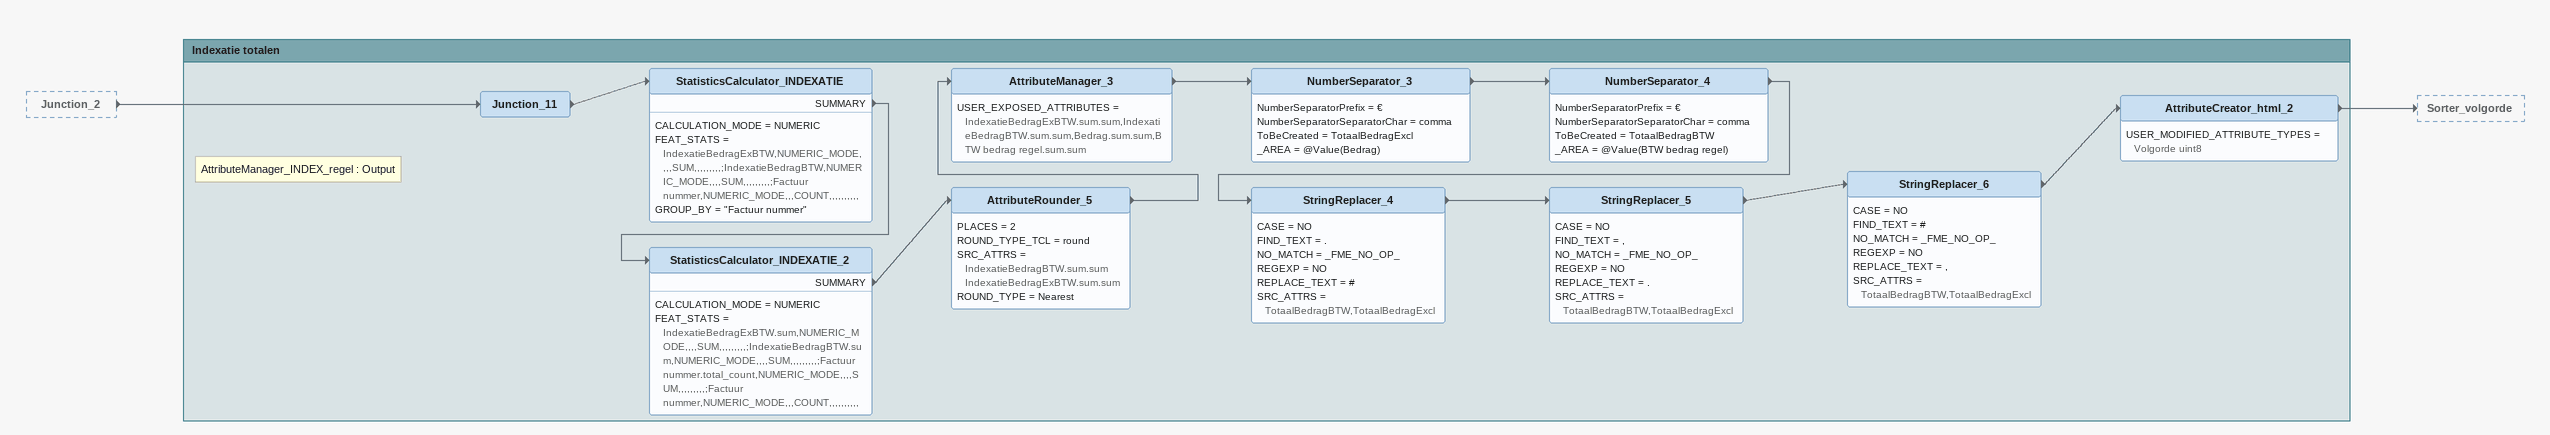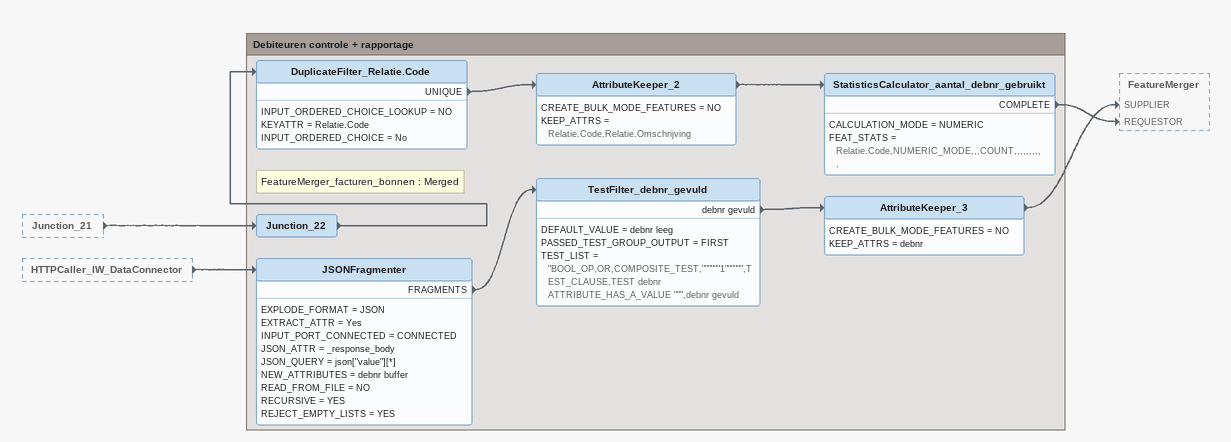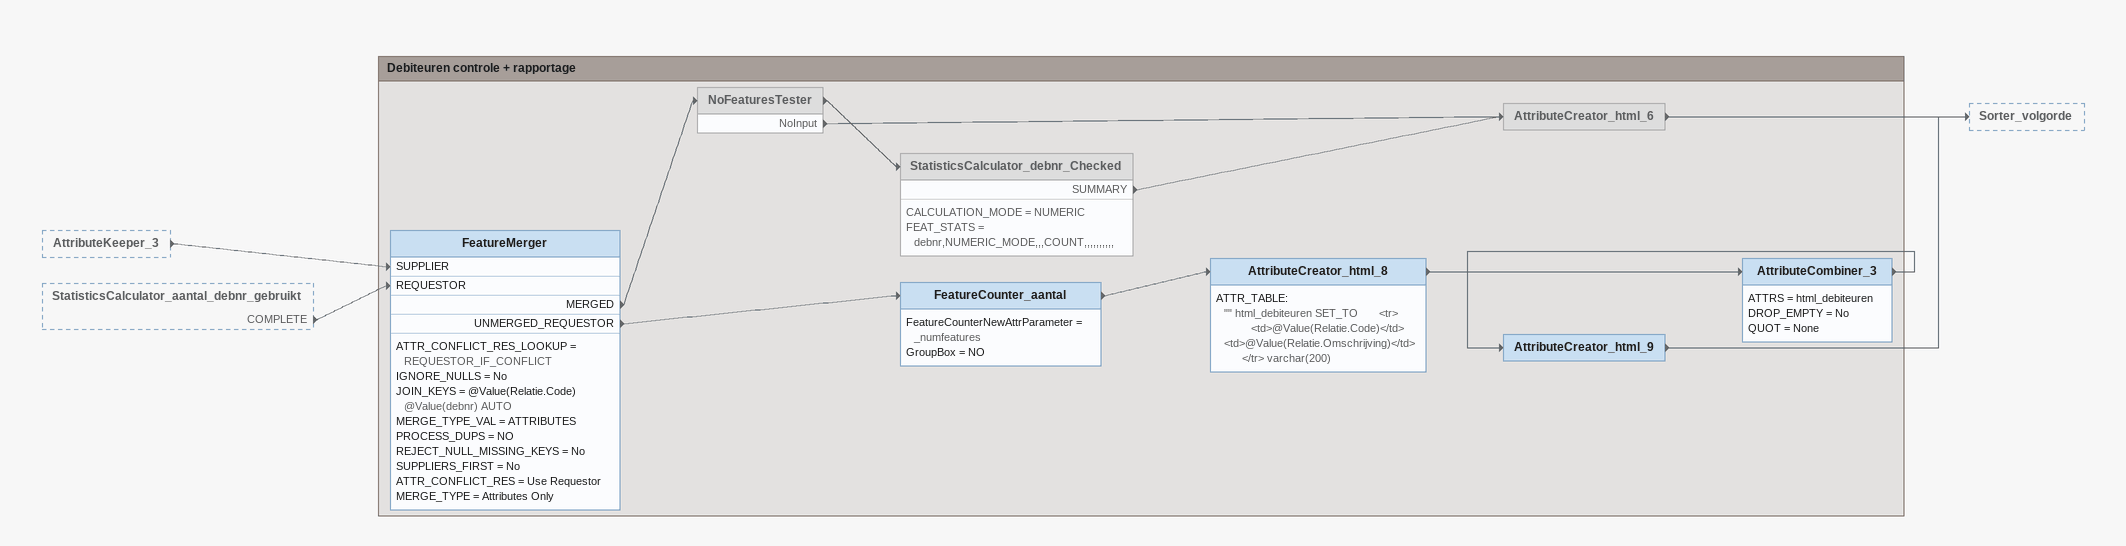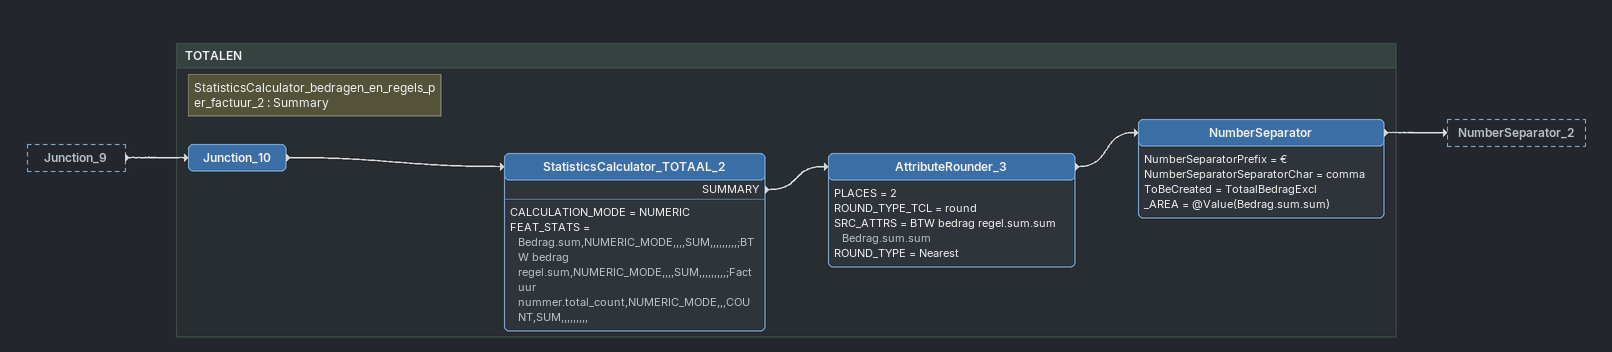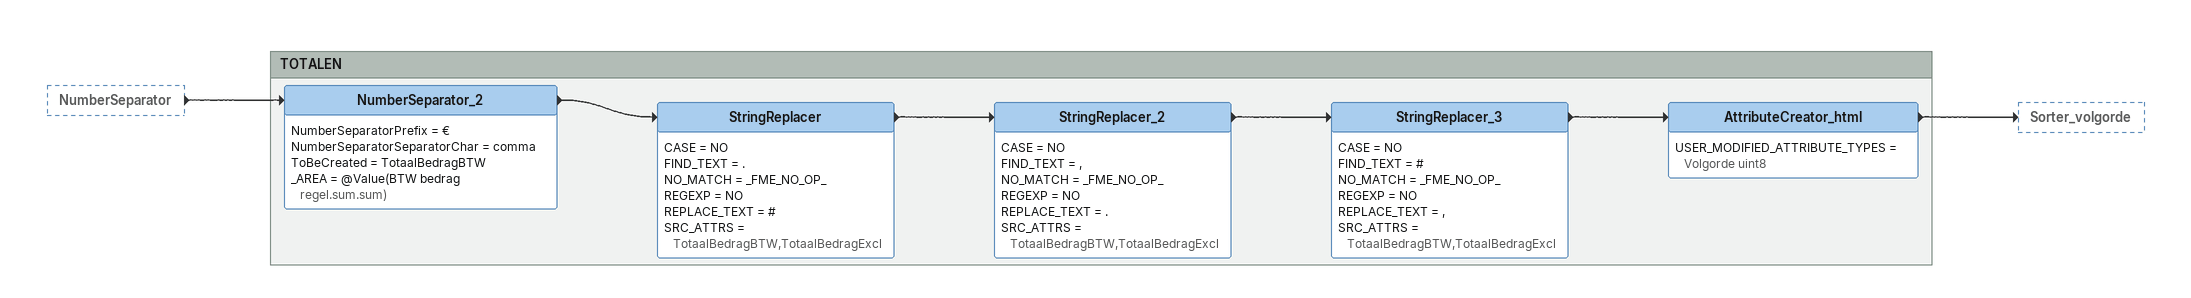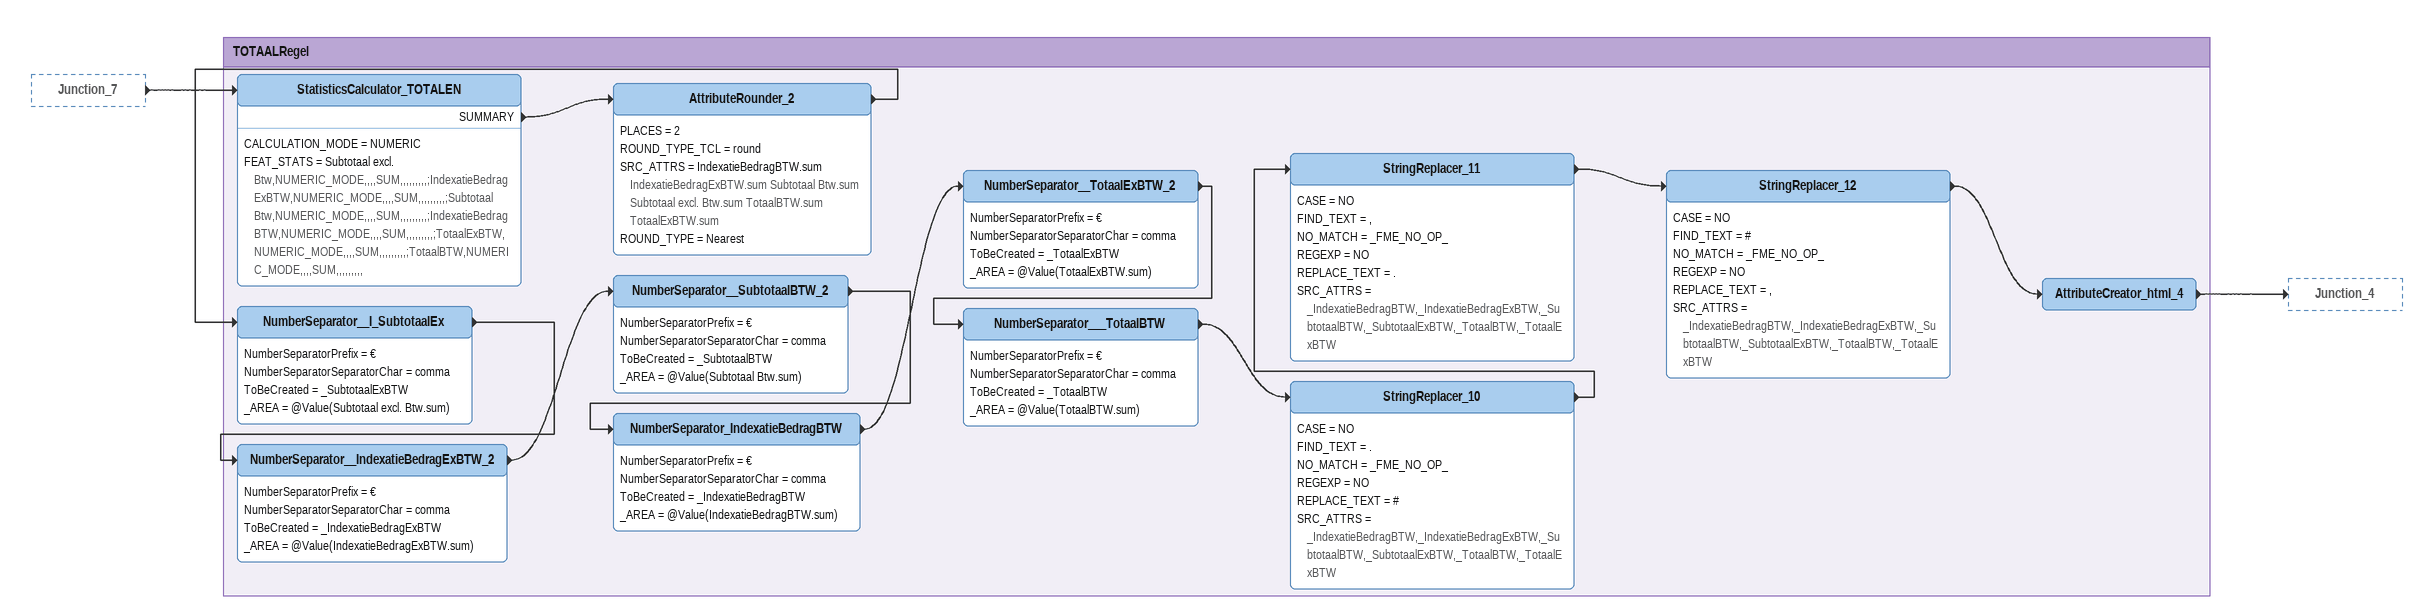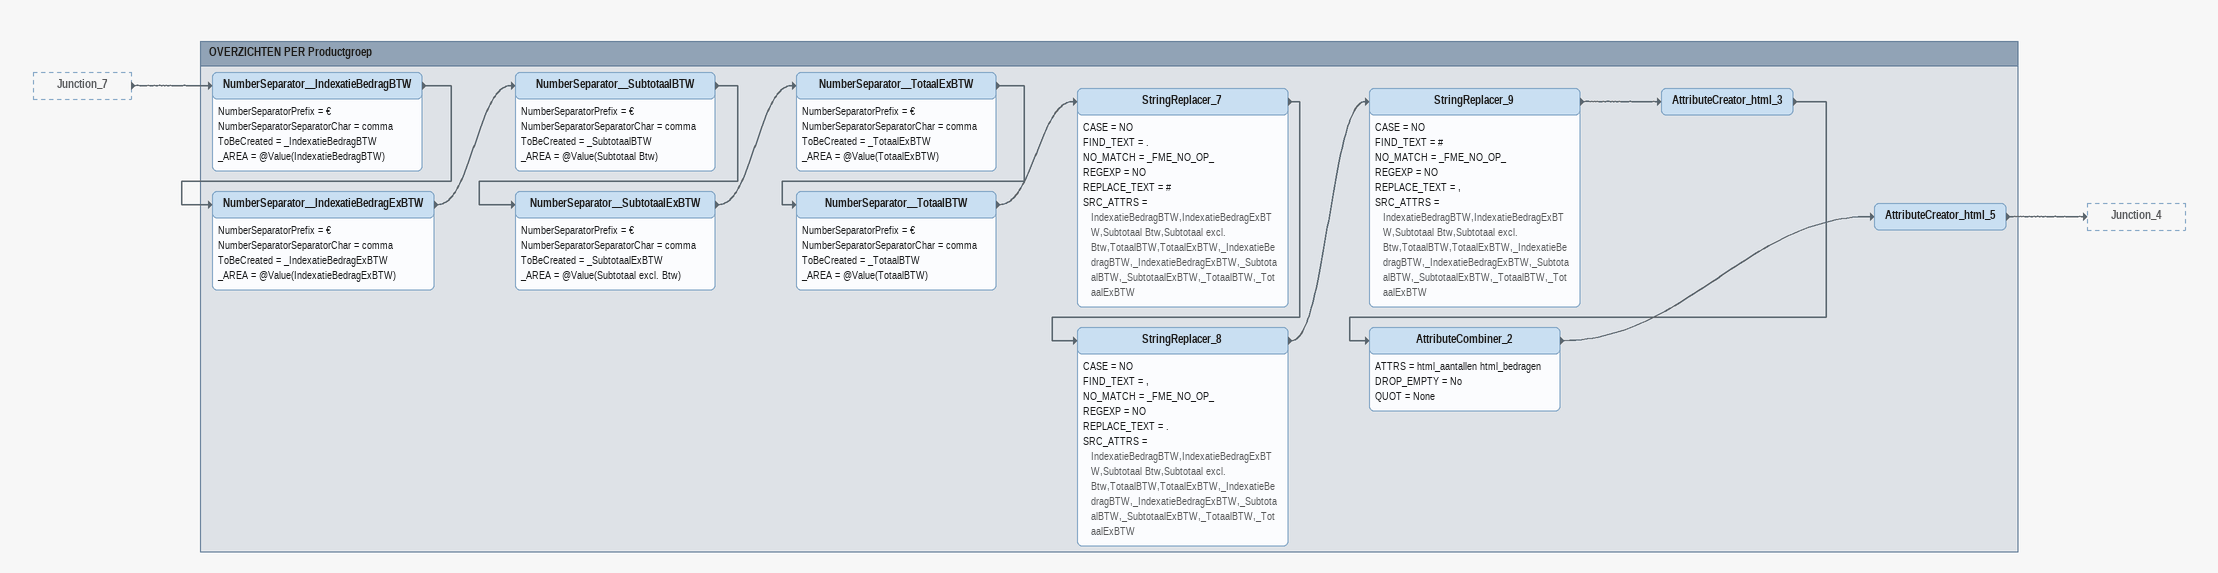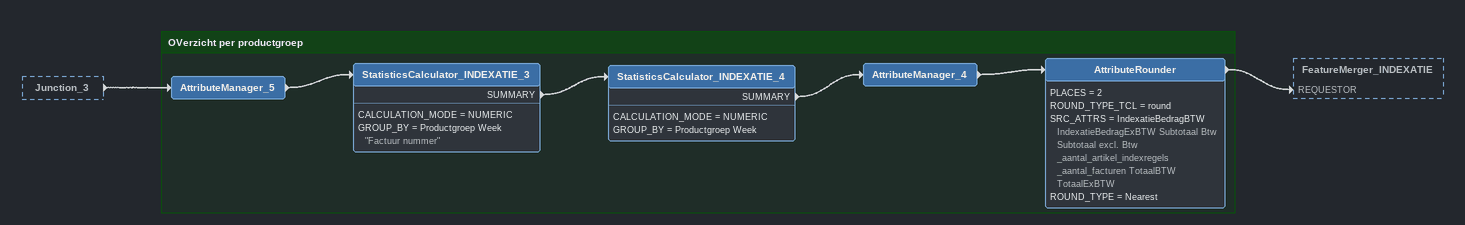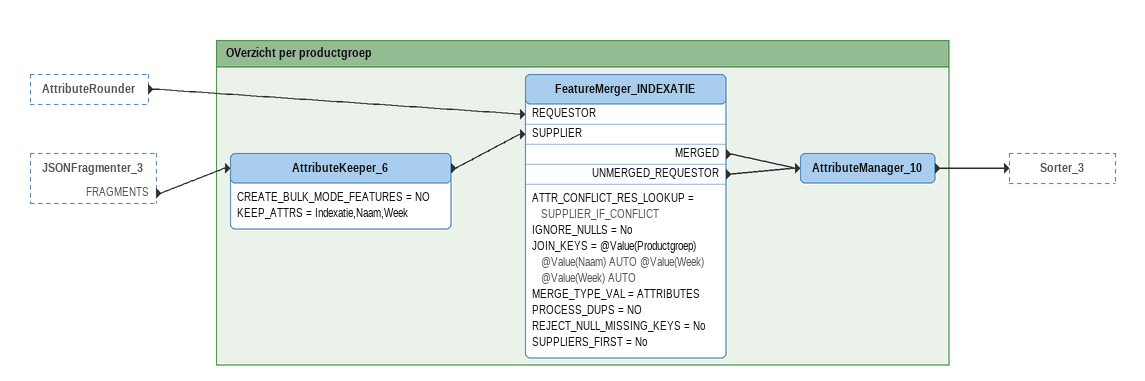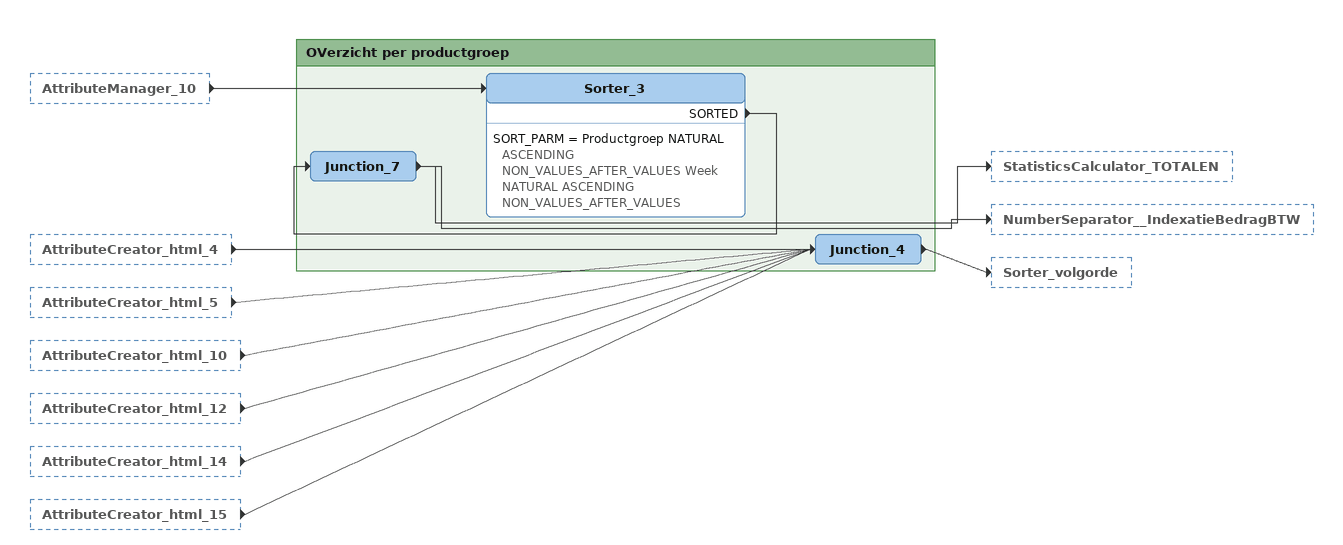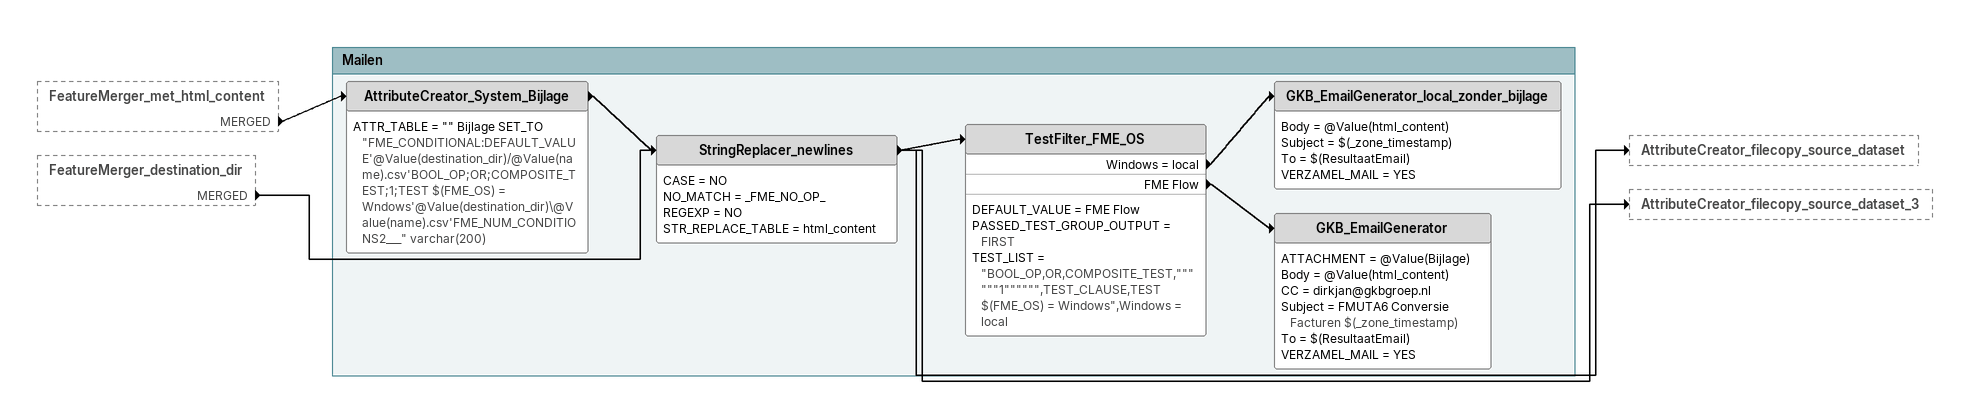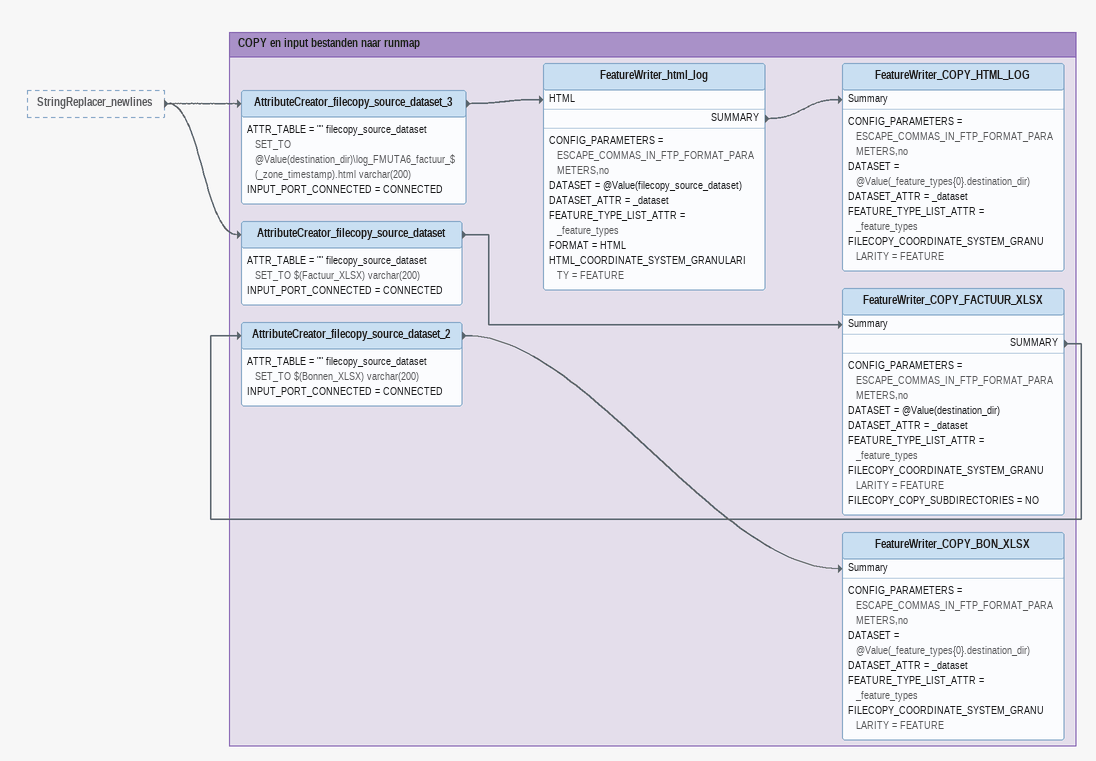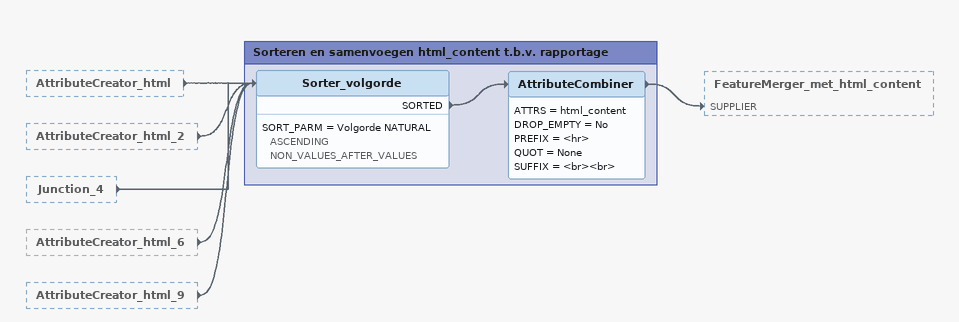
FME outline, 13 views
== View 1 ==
Junction_2 [outside]
    -> Junction_11

Bookmark: Indexatie totalen
Note: AttributeManager_INDEX_regel : Output
Junction_11
    -> StatisticsCalculator_INDEXATIE
StatisticsCalculator_INDEXATIE
    CALCULATION_MODE = NUMERIC
    FEAT_STATS = IndexatieBedragExBTW,NUMERIC_MODE,,,,SUM,,,,,,,,,;IndexatieBedragBTW,NUMERIC_MODE,,,,SUM,,,,,,,,,;Factuur nummer,NUMERIC_MODE,,,COUNT,,,,,,,,,,
    GROUP_BY = "Factuur nummer"
    SUMMARY -> StatisticsCalculator_INDEXATIE_2
StatisticsCalculator_INDEXATIE_2
    CALCULATION_MODE = NUMERIC
    FEAT_STATS = IndexatieBedragExBTW.sum,NUMERIC_MODE,,,,SUM,,,,,,,,,;IndexatieBedragBTW.sum,NUMERIC_MODE,,,,SUM,,,,,,,,,;Factuur nummer.total_count,NUMERIC_MODE,,,,SUM,,,,,,,,,;Factuur nummer,NUMERIC_MODE,,,COUNT,,,,,,,,,,
    SUMMARY -> AttributeRounder_5
AttributeRounder_5
    PLACES = 2
    ROUND_TYPE_TCL = round
    SRC_ATTRS = IndexatieBedragBTW.sum.sum IndexatieBedragExBTW.sum.sum
    ROUND_TYPE = Nearest
    -> AttributeManager_3
AttributeManager_3
    USER_EXPOSED_ATTRIBUTES = IndexatieBedragExBTW.sum.sum,IndexatieBedragBTW.sum.sum,Bedrag.sum.sum,BTW bedrag regel.sum.sum
    -> NumberSeparator_3
NumberSeparator_3
    NumberSeparatorPrefix = €
    NumberSeparatorSeparatorChar = comma
    ToBeCreated = TotaalBedragExcl
    _AREA = @Value(Bedrag)
    -> NumberSeparator_4
NumberSeparator_4
    NumberSeparatorPrefix = €
    NumberSeparatorSeparatorChar = comma
    ToBeCreated = TotaalBedragBTW
    _AREA = @Value(BTW bedrag regel)
    -> StringReplacer_4
StringReplacer_4
    CASE = NO
    FIND_TEXT = .
    NO_MATCH = _FME_NO_OP_
    REGEXP = NO
    REPLACE_TEXT = #
    SRC_ATTRS = TotaalBedragBTW,TotaalBedragExcl
    -> StringReplacer_5
StringReplacer_5
    CASE = NO
    FIND_TEXT = ,
    NO_MATCH = _FME_NO_OP_
    REGEXP = NO
    REPLACE_TEXT = .
    SRC_ATTRS = TotaalBedragBTW,TotaalBedragExcl
    -> StringReplacer_6
StringReplacer_6
    CASE = NO
    FIND_TEXT = #
    NO_MATCH = _FME_NO_OP_
    REGEXP = NO
    REPLACE_TEXT = ,
    SRC_ATTRS = TotaalBedragBTW,TotaalBedragExcl
    -> AttributeCreator_html_2
AttributeCreator_html_2
    USER_MODIFIED_ATTRIBUTE_TYPES = Volgorde uint8
    -> Sorter_volgorde

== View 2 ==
Junction_21 [outside]
    -> Junction_22
HTTPCaller_IW_DataConnector [outside]
    -> JSONFragmenter

Bookmark: Debiteuren controle + rapportage
Note: FeatureMerger_facturen_bonnen : Merged
Junction_22
    -> DuplicateFilter_Relatie.Code
DuplicateFilter_Relatie.Code
    INPUT_ORDERED_CHOICE_LOOKUP = NO
    KEYATTR = Relatie.Code
    INPUT_ORDERED_CHOICE = No
    UNIQUE -> AttributeKeeper_2
AttributeKeeper_2
    CREATE_BULK_MODE_FEATURES = NO
    KEEP_ATTRS = Relatie.Code,Relatie.Omschrijving
    -> StatisticsCalculator_aantal_debnr_gebruikt
StatisticsCalculator_aantal_debnr_gebruikt
    CALCULATION_MODE = NUMERIC
    FEAT_STATS = Relatie.Code,NUMERIC_MODE,,,COUNT,,,,,,,,,,
    COMPLETE -> FeatureMerger [REQUESTOR]
JSONFragmenter
    EXPLODE_FORMAT = JSON
    EXTRACT_ATTR = Yes
    INPUT_PORT_CONNECTED = CONNECTED
    JSON_ATTR = _response_body
    JSON_QUERY = json["value"][*]
    NEW_ATTRIBUTES = debnr buffer
    READ_FROM_FILE = NO
    RECURSIVE = YES
    REJECT_EMPTY_LISTS = YES
    FRAGMENTS -> TestFilter_debnr_gevuld
TestFilter_debnr_gevuld
    DEFAULT_VALUE = debnr leeg
    PASSED_TEST_GROUP_OUTPUT = FIRST
    TEST_LIST = "BOOL_OP,OR,COMPOSITE_TEST,""""""1"""""",TEST_CLAUSE,TEST debnr ATTRIBUTE_HAS_A_VALUE """,debnr gevuld
    debnr gevuld -> AttributeKeeper_3
AttributeKeeper_3
    CREATE_BULK_MODE_FEATURES = NO
    KEEP_ATTRS = debnr
    -> FeatureMerger [SUPPLIER]

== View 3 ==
AttributeKeeper_3 [outside]
    -> FeatureMerger [SUPPLIER]
StatisticsCalculator_aantal_debnr_gebruikt [outside]
    COMPLETE -> FeatureMerger [REQUESTOR]

Bookmark: Debiteuren controle + rapportage
FeatureMerger
    ATTR_CONFLICT_RES_LOOKUP = REQUESTOR_IF_CONFLICT
    IGNORE_NULLS = No
    JOIN_KEYS = @Value(Relatie.Code) @Value(debnr) AUTO
    MERGE_TYPE_VAL = ATTRIBUTES
    PROCESS_DUPS = NO
    REJECT_NULL_MISSING_KEYS = No
    SUPPLIERS_FIRST = No
    ATTR_CONFLICT_RES = Use Requestor
    MERGE_TYPE = Attributes Only
    MERGED -> NoFeaturesTester
    UNMERGED_REQUESTOR -> FeatureCounter_aantal
NoFeaturesTester [off]
    NoInput -> AttributeCreator_html_6
    -> StatisticsCalculator_debnr_Checked
StatisticsCalculator_debnr_Checked [off]
    CALCULATION_MODE = NUMERIC
    FEAT_STATS = debnr,NUMERIC_MODE,,,COUNT,,,,,,,,,,
    SUMMARY -> AttributeCreator_html_6
AttributeCreator_html_6 [off]
    -> Sorter_volgorde
FeatureCounter_aantal
    FeatureCounterNewAttrParameter = _numfeatures
    GroupBox = NO
    -> AttributeCreator_html_8
AttributeCreator_html_8
    ATTR_TABLE:
      "" html_debiteuren SET_TO       <tr>
               <td>@Value(Relatie.Code)</td>
               <td>@Value(Relatie.Omschrijving)</td>
            </tr> varchar(200)
    -> AttributeCombiner_3
AttributeCombiner_3
    ATTRS = html_debiteuren
    DROP_EMPTY = No
    QUOT = None
    -> AttributeCreator_html_9
AttributeCreator_html_9
    -> Sorter_volgorde

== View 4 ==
Junction_9 [outside]
    -> Junction_10

Bookmark: TOTALEN
Note: StatisticsCalculator_bedragen_en_regels_per_factuur_2 : Summary
Junction_10
    -> StatisticsCalculator_TOTAAL_2
StatisticsCalculator_TOTAAL_2
    CALCULATION_MODE = NUMERIC
    FEAT_STATS = Bedrag.sum,NUMERIC_MODE,,,,SUM,,,,,,,,,;BTW bedrag regel.sum,NUMERIC_MODE,,,,SUM,,,,,,,,,;Factuur nummer.total_count,NUMERIC_MODE,,,COUNT,SUM,,,,,,,,,
    SUMMARY -> AttributeRounder_3
AttributeRounder_3
    PLACES = 2
    ROUND_TYPE_TCL = round
    SRC_ATTRS = BTW bedrag regel.sum.sum Bedrag.sum.sum
    ROUND_TYPE = Nearest
    -> NumberSeparator
NumberSeparator
    NumberSeparatorPrefix = €
    NumberSeparatorSeparatorChar = comma
    ToBeCreated = TotaalBedragExcl
    _AREA = @Value(Bedrag.sum.sum)
    -> NumberSeparator_2

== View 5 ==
NumberSeparator [outside]
    -> NumberSeparator_2

Bookmark: TOTALEN
NumberSeparator_2
    NumberSeparatorPrefix = €
    NumberSeparatorSeparatorChar = comma
    ToBeCreated = TotaalBedragBTW
    _AREA = @Value(BTW bedrag regel.sum.sum)
    -> StringReplacer
StringReplacer
    CASE = NO
    FIND_TEXT = .
    NO_MATCH = _FME_NO_OP_
    REGEXP = NO
    REPLACE_TEXT = #
    SRC_ATTRS = TotaalBedragBTW,TotaalBedragExcl
    -> StringReplacer_2
StringReplacer_2
    CASE = NO
    FIND_TEXT = ,
    NO_MATCH = _FME_NO_OP_
    REGEXP = NO
    REPLACE_TEXT = .
    SRC_ATTRS = TotaalBedragBTW,TotaalBedragExcl
    -> StringReplacer_3
StringReplacer_3
    CASE = NO
    FIND_TEXT = #
    NO_MATCH = _FME_NO_OP_
    REGEXP = NO
    REPLACE_TEXT = ,
    SRC_ATTRS = TotaalBedragBTW,TotaalBedragExcl
    -> AttributeCreator_html
AttributeCreator_html
    USER_MODIFIED_ATTRIBUTE_TYPES = Volgorde uint8
    -> Sorter_volgorde

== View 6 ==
Junction_7 [outside]
    -> StatisticsCalculator_TOTALEN

Bookmark: TOTAALRegel
StatisticsCalculator_TOTALEN
    CALCULATION_MODE = NUMERIC
    FEAT_STATS = Subtotaal excl. Btw,NUMERIC_MODE,,,,SUM,,,,,,,,,;IndexatieBedragExBTW,NUMERIC_MODE,,,,SUM,,,,,,,,,;Subtotaal Btw,NUMERIC_MODE,,,,SUM,,,,,,,,,;IndexatieBedragBTW,NUMERIC_MODE,,,,SUM,,,,,,,,,;TotaalExBTW,NUMERIC_MODE,,,,SUM,,,,,,,,,;TotaalBTW,NUMERIC_MODE,,,,SUM,,,,,,,,,
    SUMMARY -> AttributeRounder_2
AttributeRounder_2
    PLACES = 2
    ROUND_TYPE_TCL = round
    SRC_ATTRS = IndexatieBedragBTW.sum IndexatieBedragExBTW.sum Subtotaal Btw.sum Subtotaal excl. Btw.sum TotaalBTW.sum TotaalExBTW.sum
    ROUND_TYPE = Nearest
    -> NumberSeparator__I_SubtotaalEx
NumberSeparator__I_SubtotaalEx
    NumberSeparatorPrefix = €
    NumberSeparatorSeparatorChar = comma
    ToBeCreated = _SubtotaalExBTW
    _AREA = @Value(Subtotaal excl. Btw.sum)
    -> NumberSeparator__IndexatieBedragExBTW_2
NumberSeparator__IndexatieBedragExBTW_2
    NumberSeparatorPrefix = €
    NumberSeparatorSeparatorChar = comma
    ToBeCreated = _IndexatieBedragExBTW
    _AREA = @Value(IndexatieBedragExBTW.sum)
    -> NumberSeparator__SubtotaalBTW_2
NumberSeparator__SubtotaalBTW_2
    NumberSeparatorPrefix = €
    NumberSeparatorSeparatorChar = comma
    ToBeCreated = _SubtotaalBTW
    _AREA = @Value(Subtotaal Btw.sum)
    -> NumberSeparator_IndexatieBedragBTW
NumberSeparator_IndexatieBedragBTW
    NumberSeparatorPrefix = €
    NumberSeparatorSeparatorChar = comma
    ToBeCreated = _IndexatieBedragBTW
    _AREA = @Value(IndexatieBedragBTW.sum)
    -> NumberSeparator__TotaalExBTW_2
NumberSeparator__TotaalExBTW_2
    NumberSeparatorPrefix = €
    NumberSeparatorSeparatorChar = comma
    ToBeCreated = _TotaalExBTW
    _AREA = @Value(TotaalExBTW.sum)
    -> NumberSeparator___TotaalBTW
NumberSeparator___TotaalBTW
    NumberSeparatorPrefix = €
    NumberSeparatorSeparatorChar = comma
    ToBeCreated = _TotaalBTW
    _AREA = @Value(TotaalBTW.sum)
    -> StringReplacer_10
StringReplacer_10
    CASE = NO
    FIND_TEXT = .
    NO_MATCH = _FME_NO_OP_
    REGEXP = NO
    REPLACE_TEXT = #
    SRC_ATTRS = _IndexatieBedragBTW,_IndexatieBedragExBTW,_SubtotaalBTW,_SubtotaalExBTW,_TotaalBTW,_TotaalExBTW
    -> StringReplacer_11
StringReplacer_11
    CASE = NO
    FIND_TEXT = ,
    NO_MATCH = _FME_NO_OP_
    REGEXP = NO
    REPLACE_TEXT = .
    SRC_ATTRS = _IndexatieBedragBTW,_IndexatieBedragExBTW,_SubtotaalBTW,_SubtotaalExBTW,_TotaalBTW,_TotaalExBTW
    -> StringReplacer_12
StringReplacer_12
    CASE = NO
    FIND_TEXT = #
    NO_MATCH = _FME_NO_OP_
    REGEXP = NO
    REPLACE_TEXT = ,
    SRC_ATTRS = _IndexatieBedragBTW,_IndexatieBedragExBTW,_SubtotaalBTW,_SubtotaalExBTW,_TotaalBTW,_TotaalExBTW
    -> AttributeCreator_html_4
AttributeCreator_html_4
    -> Junction_4

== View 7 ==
Junction_7 [outside]
    -> NumberSeparator__IndexatieBedragBTW

Bookmark: OVERZICHTEN PER Productgroep
NumberSeparator__IndexatieBedragBTW
    NumberSeparatorPrefix = €
    NumberSeparatorSeparatorChar = comma
    ToBeCreated = _IndexatieBedragBTW
    _AREA = @Value(IndexatieBedragBTW)
    -> NumberSeparator__IndexatieBedragExBTW
NumberSeparator__IndexatieBedragExBTW
    NumberSeparatorPrefix = €
    NumberSeparatorSeparatorChar = comma
    ToBeCreated = _IndexatieBedragExBTW
    _AREA = @Value(IndexatieBedragExBTW)
    -> NumberSeparator__SubtotaalBTW
NumberSeparator__SubtotaalBTW
    NumberSeparatorPrefix = €
    NumberSeparatorSeparatorChar = comma
    ToBeCreated = _SubtotaalBTW
    _AREA = @Value(Subtotaal Btw)
    -> NumberSeparator__SubtotaalExBTW
NumberSeparator__SubtotaalExBTW
    NumberSeparatorPrefix = €
    NumberSeparatorSeparatorChar = comma
    ToBeCreated = _SubtotaalExBTW
    _AREA = @Value(Subtotaal excl. Btw)
    -> NumberSeparator__TotaalExBTW
NumberSeparator__TotaalExBTW
    NumberSeparatorPrefix = €
    NumberSeparatorSeparatorChar = comma
    ToBeCreated = _TotaalExBTW
    _AREA = @Value(TotaalExBTW)
    -> NumberSeparator__TotaalBTW
NumberSeparator__TotaalBTW
    NumberSeparatorPrefix = €
    NumberSeparatorSeparatorChar = comma
    ToBeCreated = _TotaalBTW
    _AREA = @Value(TotaalBTW)
    -> StringReplacer_7
StringReplacer_7
    CASE = NO
    FIND_TEXT = .
    NO_MATCH = _FME_NO_OP_
    REGEXP = NO
    REPLACE_TEXT = #
    SRC_ATTRS = IndexatieBedragBTW,IndexatieBedragExBTW,Subtotaal Btw,Subtotaal excl. Btw,TotaalBTW,TotaalExBTW,_IndexatieBedragBTW,_IndexatieBedragExBTW,_SubtotaalBTW,_SubtotaalExBTW,_TotaalBTW,_TotaalExBTW
    -> StringReplacer_8
StringReplacer_8
    CASE = NO
    FIND_TEXT = ,
    NO_MATCH = _FME_NO_OP_
    REGEXP = NO
    REPLACE_TEXT = .
    SRC_ATTRS = IndexatieBedragBTW,IndexatieBedragExBTW,Subtotaal Btw,Subtotaal excl. Btw,TotaalBTW,TotaalExBTW,_IndexatieBedragBTW,_IndexatieBedragExBTW,_SubtotaalBTW,_SubtotaalExBTW,_TotaalBTW,_TotaalExBTW
    -> StringReplacer_9
StringReplacer_9
    CASE = NO
    FIND_TEXT = #
    NO_MATCH = _FME_NO_OP_
    REGEXP = NO
    REPLACE_TEXT = ,
    SRC_ATTRS = IndexatieBedragBTW,IndexatieBedragExBTW,Subtotaal Btw,Subtotaal excl. Btw,TotaalBTW,TotaalExBTW,_IndexatieBedragBTW,_IndexatieBedragExBTW,_SubtotaalBTW,_SubtotaalExBTW,_TotaalBTW,_TotaalExBTW
    -> AttributeCreator_html_3
AttributeCreator_html_3
    -> AttributeCombiner_2
AttributeCombiner_2
    ATTRS = html_aantallen html_bedragen
    DROP_EMPTY = No
    QUOT = None
    -> AttributeCreator_html_5
AttributeCreator_html_5
    -> Junction_4

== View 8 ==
Junction_3 [outside]
    -> AttributeManager_5

Bookmark: OVerzicht per productgroep
AttributeManager_5
    -> StatisticsCalculator_INDEXATIE_3
StatisticsCalculator_INDEXATIE_3
    CALCULATION_MODE = NUMERIC
    GROUP_BY = Productgroep Week "Factuur nummer"
    SUMMARY -> StatisticsCalculator_INDEXATIE_4
StatisticsCalculator_INDEXATIE_4
    CALCULATION_MODE = NUMERIC
    GROUP_BY = Productgroep Week
    SUMMARY -> AttributeManager_4
AttributeManager_4
    -> AttributeRounder
AttributeRounder
    PLACES = 2
    ROUND_TYPE_TCL = round
    SRC_ATTRS = IndexatieBedragBTW IndexatieBedragExBTW Subtotaal Btw Subtotaal excl. Btw _aantal_artikel_indexregels _aantal_facturen TotaalBTW TotaalExBTW
    ROUND_TYPE = Nearest
    -> FeatureMerger_INDEXATIE [REQUESTOR]

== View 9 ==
AttributeRounder [outside]
    -> FeatureMerger_INDEXATIE [REQUESTOR]
JSONFragmenter_3 [outside]
    FRAGMENTS -> AttributeKeeper_6

Bookmark: OVerzicht per productgroep
AttributeKeeper_6
    CREATE_BULK_MODE_FEATURES = NO
    KEEP_ATTRS = Indexatie,Naam,Week
    -> FeatureMerger_INDEXATIE [SUPPLIER]
FeatureMerger_INDEXATIE
    ATTR_CONFLICT_RES_LOOKUP = SUPPLIER_IF_CONFLICT
    IGNORE_NULLS = No
    JOIN_KEYS = @Value(Productgroep) @Value(Naam) AUTO @Value(Week) @Value(Week) AUTO
    MERGE_TYPE_VAL = ATTRIBUTES
    PROCESS_DUPS = NO
    REJECT_NULL_MISSING_KEYS = No
    SUPPLIERS_FIRST = No
    MERGED -> AttributeManager_10
    UNMERGED_REQUESTOR -> AttributeManager_10
AttributeManager_10
    -> Sorter_3

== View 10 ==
AttributeManager_10 [outside]
    -> Sorter_3
AttributeCreator_html_4 [outside]
    -> Junction_4
AttributeCreator_html_5 [outside]
    -> Junction_4
AttributeCreator_html_10 [outside]
    -> Junction_4
AttributeCreator_html_12 [outside]
    -> Junction_4
AttributeCreator_html_14 [outside]
    -> Junction_4
AttributeCreator_html_15 [outside]
    -> Junction_4

Bookmark: OVerzicht per productgroep
Sorter_3
    SORT_PARM = Productgroep NATURAL ASCENDING NON_VALUES_AFTER_VALUES Week NATURAL ASCENDING NON_VALUES_AFTER_VALUES
    SORTED -> Junction_7
Junction_7
    -> StatisticsCalculator_TOTALEN
    -> NumberSeparator__IndexatieBedragBTW
Junction_4
    -> Sorter_volgorde

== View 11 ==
FeatureMerger_met_html_content [outside]
    MERGED -> AttributeCreator_System_Bijlage
FeatureMerger_destination_dir [outside]
    MERGED -> StringReplacer_newlines

Bookmark: Mailen
AttributeCreator_System_Bijlage
    ATTR_TABLE = "" Bijlage SET_TO "FME_CONDITIONAL:DEFAULT_VALUE'@Value(destination_dir)/@Value(name).csv'BOOL_OP;OR;COMPOSITE_TEST;1;TEST $(FME_OS) = Wndows'@Value(destination_dir)\@Value(name).csv'FME_NUM_CONDITIONS2___" varchar(200)
    -> StringReplacer_newlines
StringReplacer_newlines
    CASE = NO
    NO_MATCH = _FME_NO_OP_
    REGEXP = NO
    STR_REPLACE_TABLE = html_content
    -> TestFilter_FME_OS
    -> AttributeCreator_filecopy_source_dataset
    -> AttributeCreator_filecopy_source_dataset_3
TestFilter_FME_OS
    DEFAULT_VALUE = FME Flow
    PASSED_TEST_GROUP_OUTPUT = FIRST
    TEST_LIST = "BOOL_OP,OR,COMPOSITE_TEST,""""""1"""""",TEST_CLAUSE,TEST $(FME_OS) = Windows",Windows = local
    Windows = local -> GKB_EmailGenerator_local_zonder_bijlage
    FME Flow -> GKB_EmailGenerator
GKB_EmailGenerator_local_zonder_bijlage
    Body = @Value(html_content)
    Subject = $(_zone_timestamp)
    To = $(ResultaatEmail)
    VERZAMEL_MAIL = YES
GKB_EmailGenerator
    ATTACHMENT = @Value(Bijlage)
    Body = @Value(html_content)
    CC = dirkjan@gkbgroep.nl
    Subject = FMUTA6 Conversie Facturen $(_zone_timestamp)
    To = $(ResultaatEmail)
    VERZAMEL_MAIL = YES

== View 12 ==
StringReplacer_newlines [outside]
    -> AttributeCreator_filecopy_source_dataset
    -> AttributeCreator_filecopy_source_dataset_3

Bookmark: COPY en input bestanden naar runmap
AttributeCreator_filecopy_source_dataset_3
    ATTR_TABLE = "" filecopy_source_dataset SET_TO @Value(destination_dir)\log_FMUTA6_factuur_$(_zone_timestamp).html varchar(200)
    INPUT_PORT_CONNECTED = CONNECTED
    -> FeatureWriter_html_log [HTML]
FeatureWriter_html_log
    CONFIG_PARAMETERS = ESCAPE_COMMAS_IN_FTP_FORMAT_PARAMETERS,no
    DATASET = @Value(filecopy_source_dataset)
    DATASET_ATTR = _dataset
    FEATURE_TYPE_LIST_ATTR = _feature_types
    FORMAT = HTML
    HTML_COORDINATE_SYSTEM_GRANULARITY = FEATURE
    SUMMARY -> FeatureWriter_COPY_HTML_LOG [Summary]
FeatureWriter_COPY_HTML_LOG
    CONFIG_PARAMETERS = ESCAPE_COMMAS_IN_FTP_FORMAT_PARAMETERS,no
    DATASET = @Value(_feature_types{0}.destination_dir)
    DATASET_ATTR = _dataset
    FEATURE_TYPE_LIST_ATTR = _feature_types
    FILECOPY_COORDINATE_SYSTEM_GRANULARITY = FEATURE
AttributeCreator_filecopy_source_dataset
    ATTR_TABLE = "" filecopy_source_dataset SET_TO $(Factuur_XLSX) varchar(200)
    INPUT_PORT_CONNECTED = CONNECTED
    -> FeatureWriter_COPY_FACTUUR_XLSX [Summary]
FeatureWriter_COPY_FACTUUR_XLSX
    CONFIG_PARAMETERS = ESCAPE_COMMAS_IN_FTP_FORMAT_PARAMETERS,no
    DATASET = @Value(destination_dir)
    DATASET_ATTR = _dataset
    FEATURE_TYPE_LIST_ATTR = _feature_types
    FILECOPY_COORDINATE_SYSTEM_GRANULARITY = FEATURE
    FILECOPY_COPY_SUBDIRECTORIES = NO
    SUMMARY -> AttributeCreator_filecopy_source_dataset_2
AttributeCreator_filecopy_source_dataset_2
    ATTR_TABLE = "" filecopy_source_dataset SET_TO $(Bonnen_XLSX) varchar(200)
    INPUT_PORT_CONNECTED = CONNECTED
    -> FeatureWriter_COPY_BON_XLSX [Summary]
FeatureWriter_COPY_BON_XLSX
    CONFIG_PARAMETERS = ESCAPE_COMMAS_IN_FTP_FORMAT_PARAMETERS,no
    DATASET = @Value(_feature_types{0}.destination_dir)
    DATASET_ATTR = _dataset
    FEATURE_TYPE_LIST_ATTR = _feature_types
    FILECOPY_COORDINATE_SYSTEM_GRANULARITY = FEATURE

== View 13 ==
AttributeCreator_html [outside]
    -> Sorter_volgorde
AttributeCreator_html_2 [outside]
    -> Sorter_volgorde
Junction_4 [outside]
    -> Sorter_volgorde
AttributeCreator_html_6 [outside]
    -> Sorter_volgorde
AttributeCreator_html_9 [outside]
    -> Sorter_volgorde

Bookmark: Sorteren en samenvoegen html_content t.b.v. rapportage
Sorter_volgorde
    SORT_PARM = Volgorde NATURAL ASCENDING NON_VALUES_AFTER_VALUES
    SORTED -> AttributeCombiner
AttributeCombiner
    ATTRS = html_content
    DROP_EMPTY = No
    PREFIX = <hr>
    QUOT = None
    SUFFIX = <br><br>
    -> FeatureMerger_met_html_content [SUPPLIER]
